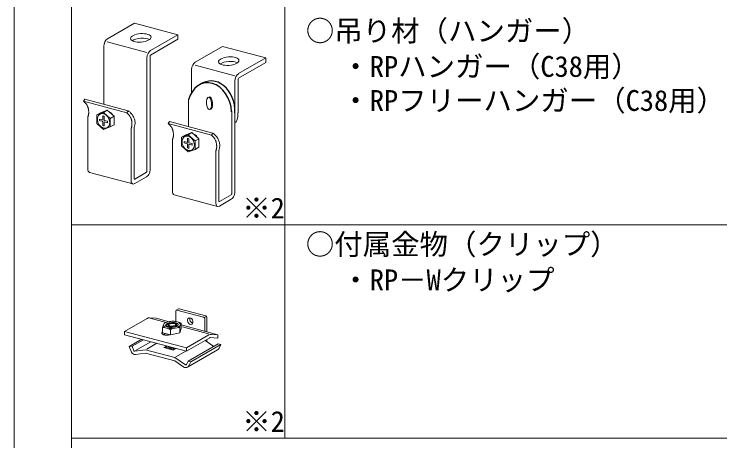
# Model space of a CAD drawing. Units: millimetres on the paper, enlarged 40 times, with parts at other scales. Extents: x -7800 to 7800, y -5578 to 5491.
# Drawn here: x -7800 to -5814, y 3093 to 4292 of the extents above; entities that cross this region are included whole.
import ezdxf
from ezdxf.enums import TextEntityAlignment as Align

# ---------------------------------------------------------------- set-up
doc = ezdxf.new("R2010")
doc.units = ezdxf.units.MM
doc.header["$LTSCALE"] = 40
doc.layers.add('1-6_文字', color=7, linetype='Continuous')
for name, color, linetype, lineweight in [('1-7_金具', 7, 'Continuous', 18), ('1-A_クリップ', 7, 'Continuous', 18), ('F-2_太線１', 3, 'Continuous', 18), ('F-4_細線', 4, 'Continuous', 9)]:
    doc.layers.add(name, color=color, linetype=linetype, lineweight=lineweight)
doc.styles.add('ＭＳ ゴシック', font='')
doc.styles.get('ＭＳ ゴシック').set_extended_font_data('MS Gothic')

msp = doc.modelspace()

# ---------------------------------------------------------------- linework, layer by layer
at = {"layer": '1-7_金具', "color": 3}
for p, q in [((-7460.83, 4267.05), (-7537.6, 4222.73)), ((-7339.13, 4234.44), (-7460.83, 4267.05)), ((-7339.13, 4234.44), (-7415.89, 4190.12)), ((-7339.13, 4234.44), (-7339.13, 4221.64)), ((-7426.14, 4184.2), (-7538.27, 4214.25)), ((-7339.13, 4221.64), (-7415.89, 4177.32)), ((-7547.85, 4202.01), (-7547.85, 4039.12)), ((-7213.61, 4201.67), (-7290.37, 4157.35)), ((-7091.9, 4169.06), (-7213.61, 4201.67)), ((-7417.28, 4174.52), (-7417.28, 3855.72)), ((-7426.14, 4169.4), (-7426.14, 3850.6)), ((-7091.9, 4156.26), (-7168.66, 4111.94)), ((-7091.9, 4169.06), (-7168.22, 4125)), ((-7091.9, 4169.06), (-7091.9, 4156.26)), ((-7300.62, 4136.63), (-7300.62, 4071.74)), ((-7178.92, 4118.82), (-7291.04, 4148.86)), ((-7168.22, 4125), (-7168.66, 4124.74)), ((-7178.92, 4104.02), (-7178.92, 4017)), ((-7170.05, 4109.14), (-7170.05, 4014.63)), ((-7604.78, 4047.56), (-7600.86, 4053.33)), ((-7479.15, 4020.72), (-7600.86, 4053.33)), ((-7309.49, 4051.99), (-7309.49, 3976.12)), ((-7483.07, 4014.95), (-7604.78, 4047.56)), ((-7187.79, 4019.38), (-7187.79, 3787.6)), ((-7178.92, 4017), (-7178.92, 3792.72)), ((-7592.7, 4002.43), (-7592.74, 4002.3)), ((-7592.74, 3857.29), (-7592.74, 4002.3)), ((-7462.17, 3973.36), (-7462.17, 3829.8)), ((-7366.42, 3984.55), (-7362.5, 3990.32)), ((-7244.71, 3951.94), (-7366.42, 3984.55)), ((-7240.8, 3957.71), (-7362.5, 3990.32)), ((-7470.99, 3969.82), (-7471.04, 3969.69)), ((-7471.04, 3824.68), (-7471.04, 3969.69)), ((-7354.34, 3939.43), (-7354.39, 3939.3)), ((-7354.39, 3794.29), (-7354.39, 3939.29)), ((-7232.63, 3906.82), (-7232.68, 3906.69)), ((-7232.68, 3761.68), (-7232.68, 3906.69)), ((-7223.81, 3910.35), (-7223.81, 3766.8)), ((-7465.97, 3814.84), (-7587.67, 3847.45)), ((-7460.78, 3828.6), (-7427.53, 3847.8)), ((-7460.78, 3815.8), (-7427.53, 3835)), ((-7227.61, 3751.83), (-7349.32, 3784.45)), ((-7222.43, 3765.6), (-7189.17, 3784.8)), ((-7222.43, 3752.8), (-7189.17, 3772))]:
    msp.add_line(p, q, dxfattribs=at)
at = {"layer": '1-7_金具'}
for p, q in [((-7567.56, 4009.34), (-7548.43, 4016.21)), ((-7567.56, 4009.34), (-7557.16, 4015.34)), ((-7557.16, 4015.34), (-7538.04, 4022.21)), ((-7548.43, 4016.21), (-7538.04, 4022.21)), ((-7538.04, 4022.21), (-7518.91, 4005.09)), ((-7567.56, 3985.34), (-7567.56, 4009.34)), ((-7550.17, 3994.68), (-7559.89, 3997.28)), ((-7550.17, 3990.68), (-7559.47, 3993.17)), ((-7550.17, 3994.68), (-7550.17, 4006.55)), ((-7546.69, 3993.75), (-7546.69, 4005.09)), ((-7546.69, 3993.75), (-7537.39, 3991.25)), ((-7529.31, 3999.09), (-7518.91, 4005.09)), ((-7518.91, 4005.09), (-7518.91, 3981.09)), ((-7548.43, 3968.21), (-7567.56, 3985.34)), ((-7550.17, 3990.68), (-7550.17, 3979.34)), ((-7529.31, 3975.09), (-7548.43, 3968.21)), ((-7546.69, 3989.75), (-7536.98, 3987.14)), ((-7546.69, 3989.75), (-7546.69, 3977.88)), ((-7529.31, 3975.09), (-7518.91, 3981.09)), ((-7329.2, 3946.33), (-7310.07, 3953.21)), ((-7329.2, 3946.33), (-7318.81, 3952.33)), ((-7318.81, 3952.33), (-7299.68, 3959.21)), ((-7310.07, 3953.21), (-7299.68, 3959.21)), ((-7299.68, 3959.21), (-7280.56, 3942.08)), ((-7329.2, 3922.33), (-7329.2, 3946.33)), ((-7311.81, 3931.67), (-7321.53, 3934.28)), ((-7311.81, 3931.67), (-7311.81, 3943.54)), ((-7308.33, 3930.74), (-7308.33, 3942.08)), ((-7290.95, 3936.08), (-7280.56, 3942.08)), ((-7280.56, 3942.08), (-7280.56, 3918.08)), ((-7310.07, 3905.21), (-7329.2, 3922.33)), ((-7311.81, 3927.67), (-7321.11, 3930.17)), ((-7311.81, 3927.67), (-7311.81, 3916.34)), ((-7290.95, 3912.08), (-7310.07, 3905.21)), ((-7308.33, 3930.74), (-7299.03, 3928.25)), ((-7308.33, 3926.74), (-7298.62, 3924.14)), ((-7308.33, 3926.74), (-7308.33, 3914.87)), ((-7290.95, 3912.08), (-7280.56, 3918.08))]:
    msp.add_line(p, q, dxfattribs=at)
at = {"layer": '1-7_金具', "color": 3}
for points in [[(-7604.78, 4047.56), (-7604.04, 4046.87), (-7602.78, 4045.69), (-7601.53, 4044.49), (-7600.31, 4043.26), (-7599.13, 4042), (-7598, 4040.69), (-7597.38, 4039.91), (-7596.77, 4039.11), (-7595.79, 4037.69), (-7594.89, 4036.23), (-7594.06, 4034.71), (-7593.32, 4033.15), (-7592.67, 4031.56), (-7592.34, 4030.62), (-7592.1, 4029.89), (-7591.74, 4028.61), (-7591.43, 4027.31), (-7591.16, 4026), (-7590.92, 4024.69), (-7590.72, 4023.37), (-7590.61, 4022.6), (-7590.5, 4021.74), (-7590.33, 4020.26), (-7590.19, 4018.78), (-7590.1, 4017.29), (-7590.07, 4015.81), (-7590.09, 4014.33), (-7590.14, 4013.47), (-7590.19, 4012.8), (-7590.31, 4011.63), (-7590.48, 4010.48), (-7590.69, 4009.32), (-7590.94, 4008.18), (-7591.22, 4007.04), (-7591.4, 4006.39), (-7591.58, 4005.74), (-7591.93, 4004.63), (-7592.31, 4003.53), (-7592.7, 4002.43)], [(-7462.17, 3973.36), (-7461.86, 3974.43), (-7461.35, 3976.27), (-7460.86, 3978.12), (-7460.44, 3979.97), (-7460.09, 3981.83), (-7459.85, 3983.7), (-7459.76, 3984.78), (-7459.72, 3986.29), (-7459.84, 3988.9), (-7460.18, 3991.5), (-7460.72, 3994.09), (-7461.45, 3996.65), (-7462.33, 3999.17), (-7462.9, 4000.61), (-7463.45, 4001.88), (-7464.47, 4004.01), (-7465.59, 4006.09), (-7466.81, 4008.09), (-7468.14, 4010.02), (-7469.58, 4011.85), (-7470.46, 4012.87), (-7471.2, 4013.68), (-7472.53, 4015.02), (-7473.92, 4016.32), (-7475.35, 4017.58), (-7476.81, 4018.81), (-7478.29, 4020.02), (-7479.15, 4020.72), (-7483.07, 4014.95)], [(-7483.07, 4014.95), (-7482.33, 4014.26), (-7481.07, 4013.08), (-7479.82, 4011.87), (-7478.61, 4010.65), (-7477.43, 4009.39), (-7476.3, 4008.08), (-7475.67, 4007.3), (-7475.07, 4006.5), (-7474.09, 4005.08), (-7473.18, 4003.61), (-7472.36, 4002.1), (-7471.62, 4000.54), (-7470.97, 3998.95), (-7470.63, 3998.01), (-7470.4, 3997.28), (-7470.03, 3995.99), (-7469.72, 3994.7), (-7469.45, 3993.39), (-7469.22, 3992.08), (-7469.01, 3990.76), (-7468.9, 3989.99), (-7468.79, 3989.13), (-7468.62, 3987.65), (-7468.49, 3986.17), (-7468.4, 3984.68), (-7468.36, 3983.2), (-7468.39, 3981.72), (-7468.43, 3980.86), (-7468.48, 3980.18), (-7468.61, 3979.02), (-7468.78, 3977.87), (-7468.98, 3976.71), (-7469.23, 3975.57), (-7469.51, 3974.43), (-7469.69, 3973.78), (-7469.88, 3973.13), (-7470.23, 3972.02), (-7470.6, 3970.92), (-7470.99, 3969.82)], [(-7366.42, 3984.55), (-7365.68, 3983.87), (-7364.42, 3982.68), (-7363.17, 3981.48), (-7361.95, 3980.25), (-7360.77, 3978.99), (-7359.65, 3977.68), (-7359.02, 3976.9), (-7358.42, 3976.11), (-7357.44, 3974.69), (-7356.53, 3973.22), (-7355.7, 3971.71), (-7354.96, 3970.15), (-7354.32, 3968.56), (-7353.98, 3967.62), (-7353.75, 3966.88), (-7353.38, 3965.6), (-7353.07, 3964.3), (-7352.8, 3963), (-7352.56, 3961.68), (-7352.36, 3960.36), (-7352.25, 3959.59), (-7352.14, 3958.74), (-7351.97, 3957.25), (-7351.84, 3955.77), (-7351.75, 3954.29), (-7351.71, 3952.81), (-7351.73, 3951.32), (-7351.78, 3950.47), (-7351.83, 3949.79), (-7351.96, 3948.63), (-7352.12, 3947.47), (-7352.33, 3946.32), (-7352.58, 3945.17), (-7352.86, 3944.04), (-7353.04, 3943.38), (-7353.23, 3942.74), (-7353.58, 3941.63), (-7353.95, 3940.52), (-7354.34, 3939.43)], [(-7223.81, 3910.35), (-7223.51, 3911.42), (-7222.99, 3913.27), (-7222.51, 3915.11), (-7222.08, 3916.97), (-7221.73, 3918.83), (-7221.49, 3920.69), (-7221.41, 3921.78), (-7221.36, 3923.29), (-7221.48, 3925.89), (-7221.82, 3928.5), (-7222.36, 3931.09), (-7223.09, 3933.65), (-7223.97, 3936.17), (-7224.54, 3937.61), (-7225.09, 3938.87), (-7226.11, 3941.01), (-7227.23, 3943.08), (-7228.46, 3945.09), (-7229.78, 3947.01), (-7231.22, 3948.85), (-7232.1, 3949.87), (-7232.84, 3950.68), (-7234.18, 3952.02), (-7235.56, 3953.31), (-7236.99, 3954.57), (-7238.46, 3955.8), (-7239.93, 3957.01), (-7240.8, 3957.71), (-7244.71, 3951.94)], [(-7244.71, 3951.94), (-7243.98, 3951.26), (-7242.71, 3950.07), (-7241.47, 3948.87), (-7240.25, 3947.64), (-7239.07, 3946.38), (-7237.94, 3945.07), (-7237.31, 3944.29), (-7236.71, 3943.49), (-7235.73, 3942.08), (-7234.82, 3940.61), (-7234, 3939.09), (-7233.26, 3937.54), (-7232.61, 3935.94), (-7232.28, 3935.01), (-7232.04, 3934.27), (-7231.68, 3932.99), (-7231.36, 3931.69), (-7231.09, 3930.39), (-7230.86, 3929.07), (-7230.65, 3927.75), (-7230.54, 3926.98), (-7230.43, 3926.12), (-7230.26, 3924.64), (-7230.13, 3923.16), (-7230.04, 3921.68), (-7230, 3920.19), (-7230.03, 3918.71), (-7230.07, 3917.85), (-7230.13, 3917.18), (-7230.25, 3916.02), (-7230.42, 3914.86), (-7230.63, 3913.71), (-7230.87, 3912.56), (-7231.15, 3911.43), (-7231.33, 3910.77), (-7231.52, 3910.12), (-7231.87, 3909.01), (-7232.24, 3907.91), (-7232.63, 3906.82)]]:
    msp.add_lwpolyline(points, dxfattribs=at)
at = {"layer": '1-7_金具'}
for points in [[(-7548.43, 4016.21), (-7529.31, 3999.09), (-7529.31, 3975.09)], [(-7310.07, 3953.21), (-7290.95, 3936.08), (-7290.95, 3912.08)]]:
    msp.add_lwpolyline(points, dxfattribs=at)
at = {"layer": '1-7_金具', "color": 3}
for centre, major_axis in [((-7443.49, 4225.63), (28.89, 2.1)), ((-7196.26, 4160.25), (28.89, 2.1)), ((-7251.44, 4041.79), (-1.26, 17.33))]:
    msp.add_ellipse(centre, major_axis=major_axis, ratio=0.410193, dxfattribs=at)
for centre, major_axis, ratio, start_param, end_param in [((-7537.6, 4207.93), (-5.57, -15.64), 0.550454, 3.7155639, 5.2863602), ((-7443.49, 4212.83), (28.89, 2.1), 0.410193, 0.5376307, 2.5443597), ((-7415.89, 4175.32), (-5.57, -15.64), 0.550454, 3.7155639, 5.2863602), ((-7415.89, 4175.32), (-0.75, -2.11), 0.550454, 3.7155639, 5.2863602), ((-7290.37, 4142.55), (-5.57, -15.64), 0.550454, 3.7155639, 5.2863602), ((-7196.26, 4147.45), (28.89, 2.1), 0.410193, 0.5376307, 2.5443597), ((-7168.66, 4109.94), (-5.57, -15.64), 0.550454, 3.7155639, 5.2863602), ((-7168.66, 4109.94), (-0.75, -2.11), 0.550454, 3.7155639, 5.2863602), ((-7248.84, 4042.19), (-1.26, 17.33), 0.410193, 2.9893613, 6.50125), ((-7182.29, 4015.23), (-2.1, 28.89), 0.410193, 3.2504787, 4.6644877), ((-7582.49, 3863.21), (-5.57, -15.64), 0.550454, 5.2863602, 6.3273623), ((-7427.53, 3849.8), (-5.57, -15.64), 0.550454, 1.4733969, 2.1447675), ((-7427.53, 3849.8), (-0.75, -2.11), 0.550454, 0.5739712, 2.1447675), ((-7427.53, 3849.8), (-5.57, -15.64), 0.550454, 0.5739712, 1.4733969), ((-7460.78, 3830.6), (-5.57, -15.64), 0.550454, 5.2863602, 6.8571565), ((-7460.78, 3830.6), (-0.75, -2.11), 0.550454, 5.2863602, 6.8571565), ((-7344.13, 3800.21), (-5.57, -15.64), 0.550454, 5.2863602, 6.3273623), ((-7189.17, 3786.8), (-0.75, -2.11), 0.550454, 0.5739712, 2.1447675), ((-7189.17, 3786.8), (-5.57, -15.64), 0.550454, 0.5739712, 1.4733969), ((-7189.17, 3786.8), (-5.57, -15.64), 0.550454, 1.4733969, 2.1447675), ((-7222.43, 3767.6), (-5.57, -15.64), 0.550454, 5.2863602, 6.8571565), ((-7222.43, 3767.6), (-0.75, -2.11), 0.550454, 5.2863602, 6.8571565)]:
    msp.add_ellipse(centre, major_axis=major_axis, ratio=ratio, start_param=start_param, end_param=end_param, dxfattribs=at)
at = {"layer": '1-7_金具', "color": 2, "lineweight": 25}
for centre, major_axis, ratio, start_param, end_param in [((-7250.44, 4016.93), (-11.56, 82.26), 0.75, 4.614217, 7.3129902), ((-7245.85, 4018.33), (0, 86.14), 0.780845, 4.6702958, 6.7733991)]:
    msp.add_ellipse(centre, major_axis=major_axis, ratio=ratio, start_param=start_param, end_param=end_param, dxfattribs=at)
at = {"layer": '1-7_金具'}
for centre in [(-7548.43, 3992.21), (-7310.07, 3929.21)]:
    msp.add_ellipse(centre, major_axis=(-9.7, 19.2), ratio=0.751651, dxfattribs=at)
for centre, major_axis, ratio, start_param, end_param in [((-7531.89, 4003.99), (-6.3, 12.48), 0.751651, 4.6547217, 5.7294018), ((-7531.89, 4003.99), (-5.82, 11.52), 0.751651, 4.8174853, 5.5666383), ((-7548.43, 3992.21), (-6.99, 13.84), 0.65557, 0.8959103, 1.1852374), ((-7548.43, 3992.21), (-6.99, 13.84), 0.65557, 5.4742572, 5.7789525), ((-7548.43, 3992.21), (-6.99, 13.84), 0.65557, 2.3326645, 2.6373598), ((-7548.43, 3992.21), (-6.99, 13.84), 0.65557, 4.037503, 4.32683), ((-7293.53, 3940.98), (-6.3, 12.48), 0.751651, 4.6547217, 5.7294018), ((-7293.53, 3940.98), (-5.82, 11.52), 0.751651, 4.8174853, 5.5666383), ((-7310.07, 3929.21), (-6.99, 13.84), 0.65557, 0.8959103, 1.1852374), ((-7310.07, 3929.21), (-6.99, 13.84), 0.65557, 5.4742572, 5.7789525), ((-7310.07, 3929.21), (-6.99, 13.84), 0.65557, 2.3326645, 2.6373598), ((-7310.07, 3929.21), (-6.99, 13.84), 0.65557, 4.037503, 4.32683)]:
    msp.add_ellipse(centre, major_axis=major_axis, ratio=ratio, start_param=start_param, end_param=end_param, dxfattribs=at)
at = {"layer": '1-A_クリップ'}
for p, q in [((-7345.44, 3428.43), (-7345.44, 3457.4)), ((-7344.02, 3460.25), (-7337.65, 3463.93)), ((-7341.96, 3460.47), (-7267.2, 3440.44)), ((-7335.59, 3464.15), (-7260.82, 3444.12)), ((-7425.61, 3437.05), (-7489.03, 3400.43)), ((-7418.96, 3438.64), (-7400.35, 3437.63)), ((-7400.35, 3437.63), (-7363.37, 3427.72)), ((-7263.72, 3401.02), (-7263.72, 3435.51)), ((-7257.35, 3439.19), (-7257.35, 3399.31)), ((-7378.25, 3422.79), (-7377.02, 3423.5)), ((-7354.05, 3428.93), (-7349.86, 3428.93)), ((-7329.72, 3422.41), (-7329.72, 3408.41)), ((-7329.72, 3418.71), (-7226.48, 3391.04)), ((-7382.27, 3410.71), (-7382.27, 3396.71)), ((-7382.27, 3396.71), (-7360.22, 3390.8)), ((-7360.22, 3404.8), (-7360.22, 3400.83)), ((-7360.22, 3400.83), (-7360.22, 3390.8)), ((-7333.91, 3410.64), (-7333.91, 3396.64)), ((-7489.03, 3391.23), (-7315.17, 3344.64)), ((-7440.49, 3378.22), (-7475.86, 3357.8)), ((-7467.92, 3358.77), (-7436.22, 3377.08)), ((-7379.78, 3391.11), (-7373.95, 3394.48)), ((-7251.74, 3390.46), (-7315.17, 3353.84)), ((-7249.17, 3382.75), (-7315.17, 3344.64)), ((-7257.35, 3378.03), (-7257.35, 3371.26)), ((-7248.06, 3383.01), (-7226.48, 3381.84)), ((-7245.09, 3392.05), (-7226.48, 3391.04)), ((-7226.48, 3391.04), (-7226.48, 3381.84)), ((-7467.92, 3358.77), (-7475.86, 3357.8)), ((-7469.41, 3341.82), (-7475.86, 3357.8)), ((-7462.71, 3345.85), (-7467.92, 3358.77)), ((-7378.59, 3354.75), (-7370.44, 3359.45)), ((-7369.25, 3359.14), (-7373.9, 3356.45)), ((-7373.9, 3356.45), (-7373.9, 3353.49)), ((-7373.9, 3356.45), (-7353.04, 3350.86)), ((-7217.94, 3363.64), (-7302.47, 3314.84)), ((-7262.79, 3374.88), (-7237.91, 3358.32)), ((-7223.49, 3352.87), (-7217.94, 3363.64)), ((-7460.59, 3344.62), (-7429.96, 3348.6)), ((-7458.85, 3335.65), (-7429.96, 3339.4)), ((-7348.25, 3326.71), (-7429.96, 3348.6)), ((-7348.25, 3317.51), (-7429.96, 3339.4)), ((-7378.59, 3354.75), (-7352.51, 3347.76)), ((-7353.04, 3350.86), (-7348.38, 3353.55)), ((-7353.04, 3350.86), (-7353.04, 3347.9)), ((-7352.51, 3347.76), (-7344.36, 3352.47)), ((-7315.17, 3344.64), (-7315.17, 3353.84)), ((-7311.9, 3299.99), (-7227.38, 3348.79)), ((-7317.94, 3306.53), (-7348.25, 3326.71)), ((-7322.45, 3300.33), (-7348.25, 3317.51)), ((-7315.06, 3307.28), (-7310.28, 3316.53)), ((-7310.28, 3316.53), (-7302.47, 3314.84)), ((-7308.01, 3304.07), (-7302.47, 3314.84))]:
    msp.add_line(p, q, dxfattribs=at)
at = {"layer": '1-A_クリップ', "color": 4, "lineweight": 9}
for p, q in [((-7416.94, 3437.34), (-7372.36, 3425.39)), ((-7264.18, 3439.24), (-7258.99, 3442.24)), ((-7326.56, 3413.12), (-7253.15, 3393.45)), ((-7458.56, 3346.48), (-7415.28, 3371.47)), ((-7426.24, 3350.75), (-7398.26, 3366.91)), ((-7344.62, 3328.8), (-7316.54, 3345.01))]:
    msp.add_line(p, q, dxfattribs=at)
at = {"layer": '1-A_クリップ'}
for points in [[(-7489.03, 3391.23), (-7489.03, 3400.43), (-7315.17, 3353.84)], [(-7329.72, 3408.41), (-7333.91, 3396.64), (-7360.22, 3390.8)], [(-7310.28, 3316.53), (-7225.76, 3365.33), (-7217.94, 3363.64)]]:
    msp.add_lwpolyline(points, dxfattribs=at)
for centre, radius, start, end in [((-7419.61, 3426.66), 12, 86.9018, 120), ((-7245.74, 3380.07), 12, 86.9018, 120), ((-7248.17, 3381.01), 2, 86.9018, 120), ((-7460.14, 3345.56), 10, 201.98834, 277.40662), ((-7460.85, 3346.6), 2, 201.98834, 277.40662), ((-7232.38, 3357.45), 10, 300, 332.73822), ((-7316.9, 3308.65), 10, 236.34062, 332.73822), ((-7316.83, 3308.19), 2, 236.34062, 332.73822)]:
    msp.add_arc(centre, radius, start, end, dxfattribs=at)
for centre, major_axis, ratio, start_param, end_param in [((-7341.96, 3456.47), (-1.94, 3.84), 0.751651, 5.6914085, 7.2622048), ((-7335.59, 3460.15), (-1.94, 3.84), 0.751651, 5.6914085, 6.3251409), ((-7298.21, 3433.13), (-4.36, 8.64), 0.751651, 0.5719019, 2.6536019), ((-7267.2, 3436.44), (-1.94, 3.84), 0.751651, 4.1206122, 5.6914085), ((-7260.82, 3440.12), (-1.94, 3.84), 0.751651, 4.1206122, 5.6914085), ((-7380.17, 3416.59), (-2, -6.21), 0.098384, 3.2499842, 5.9872244), ((-7356, 3418.56), (23.22, 1.69), 0.435527, 3.0733758, 3.5753805), ((-7364.92, 3425.39), (-13.15, -2.98), 0.144761, 3.7063553, 5.8459813), ((-7355.37, 3418.07), (10.56, -0.24), 0.474, 1.5365587, 6.7586014), ((-7355.37, 3416.31), (10.56, -0.24), 0.474, 2.9759185, 3.8940655), ((-7355.37, 3416.38), (9.51, -0.33), 0.4807, 3.3063073, 4.1280319), ((-7340.75, 3425.36), (-11.01, 3.04), 0.168925, 3.1882531, 5.7322316), ((-7355.37, 3416.38), (9.51, -0.33), 0.4807, 6.0232964, 6.1993109), ((-7355.37, 3416.31), (10.56, -0.24), 0.474, 6.1850237, 6.4705969), ((-7356, 3418.56), (23.22, 1.69), 0.435527, 5.5008768, 5.9036864), ((-7356, 3418.56), (23.22, 1.69), 0.435527, 0.1532091, 0.5462857), ((-7331.82, 3416.52), (2, 6.21), 0.098384, 5.9872244, 9.128817), ((-7368.84, 3396.34), (15.56, 1.13), 0.410193, 2.581317, 5.1758564), ((-7371.24, 3407.75), (-11.01, 3.04), 0.168925, 3.1882531, 6.3298458), ((-7355.37, 3412.93), (10.56, -0.24), 0.474, 2.8085353, 3.0278908), ((-7355.37, 3414.62), (9.51, -0.33), 0.4807, 3.3063073, 3.5045983), ((-7356, 3418.56), (23.22, 1.69), 0.435527, 4.3079777, 4.707621), ((-7347.07, 3407.72), (-13.15, -2.98), 0.144761, 6.1511271, 6.2503338), ((-7347.07, 3407.72), (-13.15, -2.98), 0.144761, 3.1087411, 6.1511271), ((-7355.37, 3392.65), (10.56, -0.24), 0.474, 3.2567168, 3.6518539), ((-7355.37, 3389.27), (10.56, -0.24), 0.474, 2.8085353, 2.9972203), ((-7355.37, 3358.86), (10.56, -0.24), 0.474, 3.3198812, 5.1557067)]:
    msp.add_ellipse(centre, major_axis=major_axis, ratio=ratio, start_param=start_param, end_param=end_param, dxfattribs=at)
for centre, major_axis, ratio in [((-7304.58, 3429.45), (-4.36, 8.64), 0.751651), ((-7356, 3418.56), (17.78, 1.29), 0.410193), ((-7356, 3418.56), (14.22, 1.03), 0.410193), ((-7355.37, 3419.12), (9.5, 0.69), 0.4101)]:
    msp.add_ellipse(centre, major_axis=major_axis, ratio=ratio, dxfattribs=at)
at = {"layer": 'F-2_太線１'}
for p, q in [((-7800, 5485.15), (-7800, -5514.85)), ((-7638.18, 3700.25), (-78.18, 3700.25)), ((-7638.18, 3100.25), (-78.18, 3100.25))]:
    msp.add_line(p, q, dxfattribs=at)
msp.add_lwpolyline([(-7638.18, 4900.25), (-7638.18, 1900.25), (-78.18, 1900.25)], dxfattribs=at)
at = {"layer": 'F-4_細線'}
msp.add_line((-7038.18, 4900.25), (-7038.18, 3100.25), dxfattribs=at)

# ---------------------------------------------------------------- texts
at = {"layer": '1-6_文字', "style": 'ＭＳ ゴシック'}
for s, p in [('○吊り材（ハンガー）', (-6979.22, 4198.41)), ('※2', (-7158.18, 3700.25)), ('○付属金物（クリップ）', (-6979.22, 3598.41)), ('※2', (-7158.18, 3100.25))]:
    msp.add_text(s, height=58.65, dxfattribs=at).set_placement(p, align=Align.BOTTOM_LEFT)
at = {"layer": '1-6_文字', "color": 4, "style": 'ＭＳ ゴシック'}
for s, p in [('・RPハンガー（C38用）', (-6879.22, 4098.41)), ('・RPフリーハンガー（C38用）', (-6879.22, 4002.65)), ('・RP－Wクリップ', (-6879.22, 3498.41))]:
    msp.add_text(s, height=58.65, dxfattribs=at).set_placement(p, align=Align.BOTTOM_LEFT)

doc.saveas('drawing.dxf')
